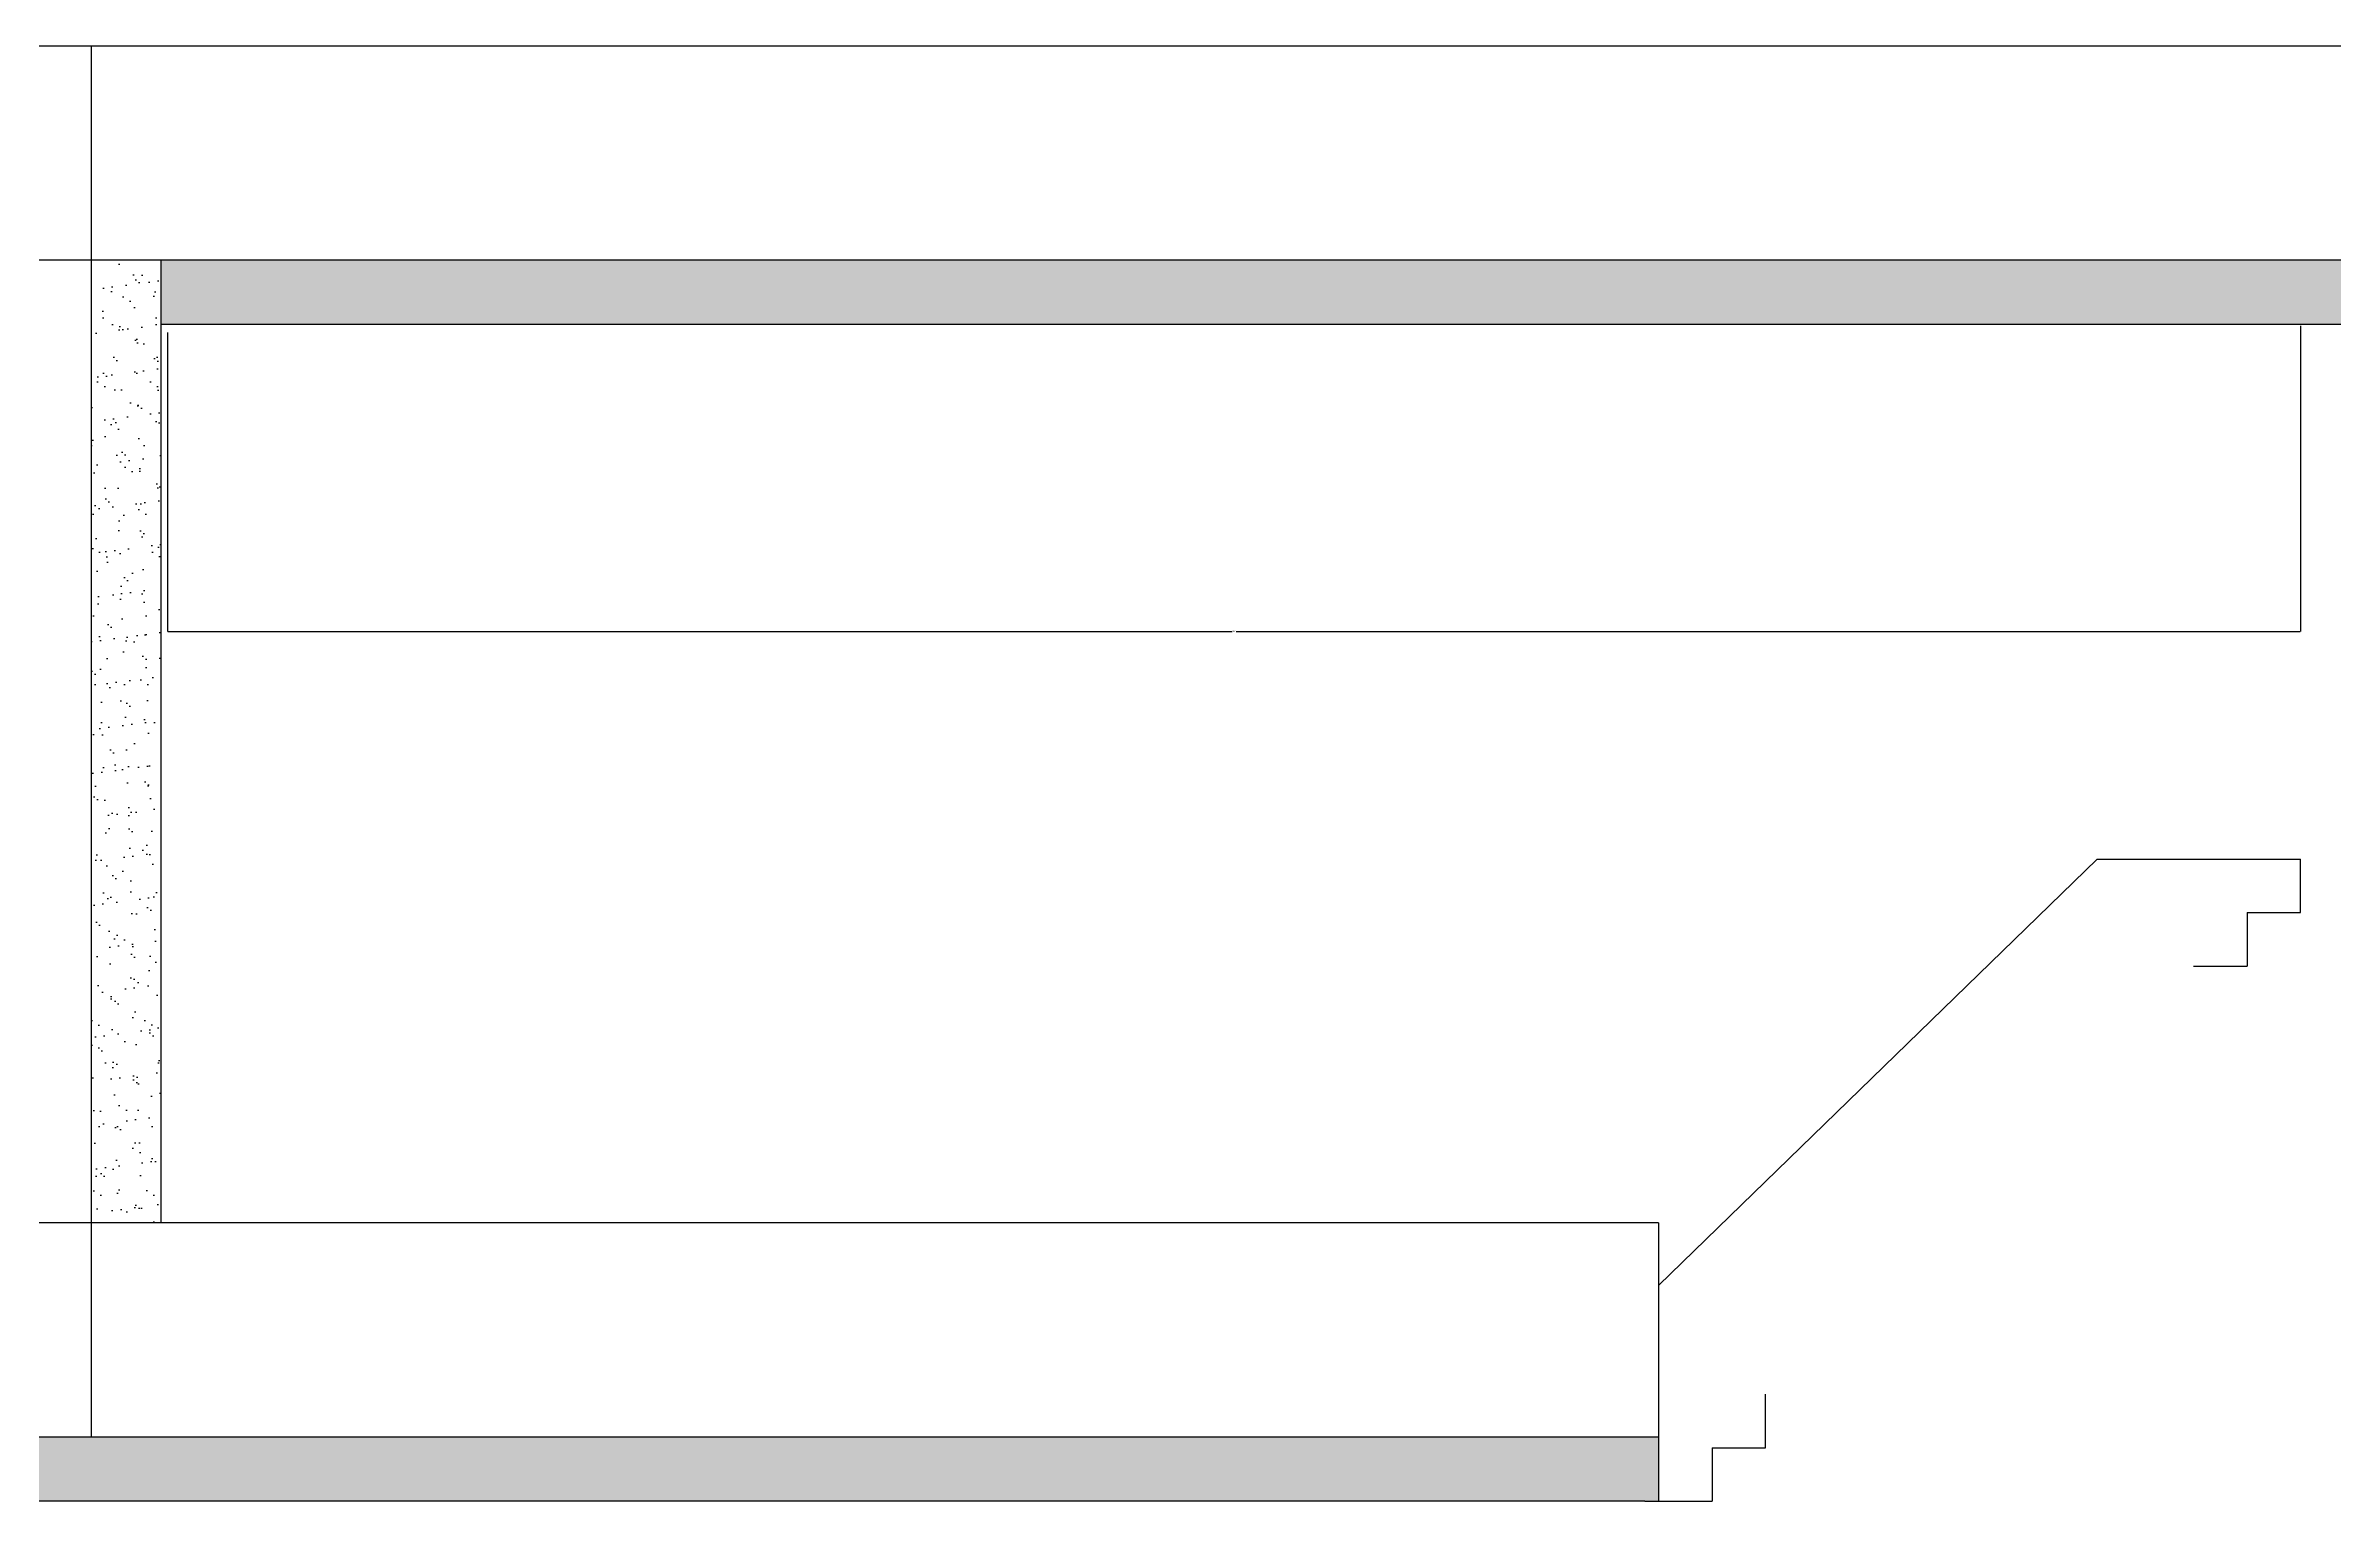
# Model space of a CAD drawing. Header units: metres. Extents: x -8864 to -2516, y 9891 to 13721.
# Drawn here: x -5150 to -3439, y 12264 to 13352 of the extents above; entities that cross this region are included whole.
import ezdxf

# ---------------------------------------------------------------- set-up
doc = ezdxf.new("R2010")
doc.units = ezdxf.units.M
doc.layers.add('10', color=8, linetype='Continuous')
doc.layers.add('12', color=1, linetype='Continuous')
doc.dimstyles.get("Standard").update_dxf_attribs({"dimtxt": 2.5, "dimasz": 2.5, "dimexe": 1.25, "dimexo": 0.625, "dimtad": 1, "dimcen": 2.5, "dimazin": 3, "dimtfac": 1, "dimtmove": 0, "dimatfit": 3})

# ---------------------------------------------------------------- blocks, each defined once
blk = doc.blocks.new('_CLOSEDFILLED')
at = {"color": 0, "linetype": 'BYBLOCK'}
blk.add_solid([(-1, 0.2), (0, 0), (-1, -0.2)], dxfattribs=at)
blk = doc.blocks.new('*D5')
for p, q in [((-3464.28, 13142.79), (-3464.28, 12914.39)), ((-5059.28, 13137.79), (-5059.28, 12914.39)), ((-5059.03, 12914.39), (-4263.28, 12914.39)), ((-4260.28, 12914.39), (-3464.53, 12914.39))]:
    blk.add_line(p, q)
at = {"layer": 'Defpoints'}
for p in [(-3464.28, 13142.79), (-5059.28, 13137.79), (-5059.28, 12914.39)]:
    blk.add_point(p, dxfattribs=at)
at = {"layer": '12', "xscale": 0.25, "yscale": 0.25, "rotation": 180}
blk.add_blockref('_CLOSEDFILLED', (-5059.28, 12914.39), dxfattribs=at)
at = {"layer": '12', "xscale": 0.25, "yscale": 0.25}
blk.add_blockref('_CLOSEDFILLED', (-3464.28, 12914.39), dxfattribs=at)
at = {"layer": '12', "insert": (-4261.78, 12914.39), "char_height": 1, "attachment_point": 5}
blk.add_mtext('350', dxfattribs=at)

msp = doc.modelspace()

# ---------------------------------------------------------------- hatches: boundary and pattern name
at = {"layer": '10'}
h = msp.add_hatch(dxfattribs=at)
h.set_pattern_fill('AR-SAND', scale=0.5)
h.paths.add_polyline_path([(-5064.28, 13192.18), (-5116.28, 13192.18), (-5116.28, 12472.18), (-5064.28, 12472.18)])
h = msp.add_hatch(dxfattribs=at)
h.set_pattern_fill('AR-SAND', scale=0.5)
h.paths.add_polyline_path([(-2515.51, 13144.18), (-2515.51, 13192.18), (-5064.28, 13192.18), (-5064.28, 13144.18)])
h = msp.add_hatch(dxfattribs=at)
h.set_pattern_fill('AR-SAND', scale=0.5)
h.paths.add_polyline_path([(-6874.6, 12312.18), (-6874.6, 12264.18), (-3954.6, 12264.18), (-3944.28, 12264.18), (-3944.28, 12312.18)])

# ---------------------------------------------------------------- linework, layer by layer
at = {"layer": '12'}
for p, q in [((-8864.28, 13352.18), (-2515.51, 13352.18)), ((-5116.28, 13352.18), (-5116.28, 12312.18)), ((-8864.28, 13192.18), (-2515.51, 13192.18)), ((-5064.28, 13192.18), (-5064.28, 12472.18)), ((-5064.28, 13144.18), (-2515.51, 13144.18)), ((-3616.44, 12744.18), (-3944.28, 12425.48)), ((-3616.44, 12744.18), (-3464.28, 12744.18)), ((-3464.28, 12704.18), (-3464.28, 12744.18)), ((-3504.28, 12704.18), (-3464.28, 12704.18)), ((-3504.28, 12704.18), (-3504.28, 12664.18)), ((-3544.28, 12664.18), (-3504.28, 12664.18)), ((-3944.28, 12472.18), (-8864.28, 12472.18)), ((-3944.28, 12472.18), (-3944.28, 12425.48)), ((-3944.28, 12425.48), (-3944.28, 12264.18)), ((-3864.28, 12304.18), (-3864.28, 12344.18)), ((-3944.28, 12312.18), (-8864.28, 12312.18)), ((-3904.28, 12304.18), (-3904.28, 12264.18)), ((-3904.28, 12304.18), (-3864.28, 12304.18)), ((-3954.6, 12264.18), (-6874.6, 12264.18)), ((-3954.6, 12264.18), (-3904.28, 12264.18))]:
    msp.add_line(p, q, dxfattribs=at)

# ---------------------------------------------------------------- dimensions: what is measured, and where the dimension line sits
dim = msp.add_linear_dim(base=(-5059.28, 12914.39), p1=(-5059.28, 13137.79), p2=(-3464.28, 13142.79), text='350', dimstyle='Standard', dxfattribs=at)
dim.commit()
dim.dimension.update_dxf_attribs({"geometry": '*D5', "text_midpoint": (-4261.78, 12914.39)})

doc.saveas('drawing.dxf')
